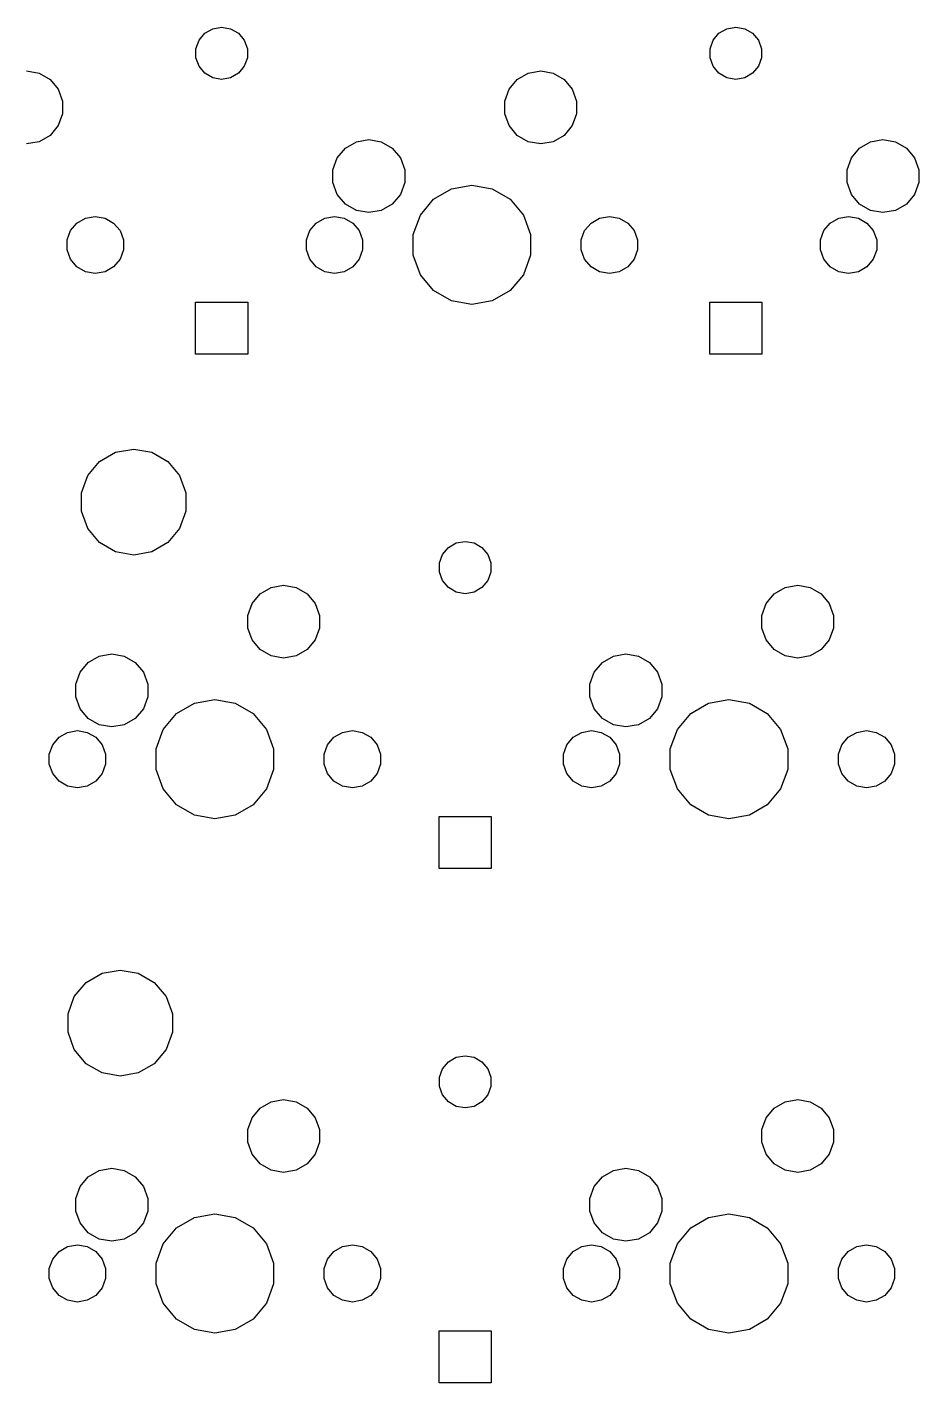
# Model space of a CAD drawing. Extents: x 37 to 201, y -145 to -29.
# Drawn here: x 114.8 to 147.8, y -140 to -90 of the extents above; entities that cross this region are included whole.
import ezdxf

# ---------------------------------------------------------------- set-up
doc = ezdxf.new("R2010")
doc.units = 0
doc.header["$MEASUREMENT"] = 0
doc.layers.add('BLACK', color=7, linetype='CONTINUOUS')

msp = doc.modelspace()

# ---------------------------------------------------------------- linework, layer by layer
at = {"layer": 'Black'}
for p, q in [((121.379, -90.1803), (121.67, -90.0126)), ((121.67, -90.0126), (122, -89.9543)), ((122, -89.9543), (122.33, -90.0126)), ((122.33, -90.0126), (122.621, -90.1803)), ((140.379, -90.1803), (140.67, -90.0126)), ((140.67, -90.0126), (141, -89.9543)), ((141, -89.9543), (141.33, -90.0126)), ((141.33, -90.0126), (141.621, -90.1803)), ((121.049, -90.7523), (121.164, -90.4372)), ((121.164, -90.4372), (121.379, -90.1803)), ((122.621, -90.1803), (122.836, -90.4372)), ((122.836, -90.4372), (122.951, -90.7523)), ((140.049, -90.7523), (140.164, -90.4372)), ((140.164, -90.4372), (140.379, -90.1803)), ((141.621, -90.1803), (141.836, -90.4372)), ((141.836, -90.4372), (141.951, -90.7523)), ((121.049, -91.0877), (121.049, -90.7523)), ((121.164, -91.4028), (121.049, -91.0877)), ((122.951, -91.0877), (122.836, -91.4028)), ((122.951, -90.7523), (122.951, -91.0877)), ((140.049, -91.0877), (140.049, -90.7523)), ((140.164, -91.4028), (140.049, -91.0877)), ((141.951, -91.0877), (141.836, -91.4028)), ((141.951, -90.7523), (141.951, -91.0877)), ((114.79, -91.5719), (115.251, -91.6532)), ((115.251, -91.6532), (115.657, -91.8873)), ((121.379, -91.6598), (121.164, -91.4028)), ((121.67, -91.8274), (121.379, -91.6598)), ((122.621, -91.6598), (122.33, -91.8274)), ((122.836, -91.4028), (122.621, -91.6598)), ((132.923, -91.8873), (133.329, -91.6532)), ((133.329, -91.6532), (133.79, -91.5719)), ((133.79, -91.5719), (134.251, -91.6532)), ((134.251, -91.6532), (134.657, -91.8873)), ((140.379, -91.6598), (140.164, -91.4028)), ((140.67, -91.8274), (140.379, -91.6598)), ((141.621, -91.6598), (141.33, -91.8274)), ((141.836, -91.4028), (141.621, -91.6598)), ((115.657, -91.8873), (115.958, -92.2459)), ((122, -91.8857), (121.67, -91.8274)), ((122.33, -91.8274), (122, -91.8857)), ((132.622, -92.2459), (132.923, -91.8873)), ((134.657, -91.8873), (134.958, -92.2459)), ((141, -91.8857), (140.67, -91.8274)), ((141.33, -91.8274), (141, -91.8857)), ((115.958, -92.2459), (116.118, -92.6859)), ((132.462, -92.6859), (132.622, -92.2459)), ((134.958, -92.2459), (135.118, -92.6859)), ((116.118, -93.1541), (115.958, -93.5941)), ((116.118, -92.6859), (116.118, -93.1541)), ((132.462, -93.1541), (132.462, -92.6859)), ((132.622, -93.5941), (132.462, -93.1541)), ((135.118, -93.1541), (134.958, -93.5941)), ((135.118, -92.6859), (135.118, -93.1541)), ((115.958, -93.5941), (115.657, -93.9527)), ((132.923, -93.9527), (132.622, -93.5941)), ((134.958, -93.5941), (134.657, -93.9527)), ((115.657, -93.9527), (115.251, -94.1868)), ((126.979, -94.1932), (127.44, -94.1119)), ((127.44, -94.1119), (127.901, -94.1932)), ((133.329, -94.1868), (132.923, -93.9527)), ((134.657, -93.9527), (134.251, -94.1868)), ((145.979, -94.1932), (146.44, -94.1119)), ((146.44, -94.1119), (146.901, -94.1932)), ((115.251, -94.1868), (114.79, -94.2681)), ((126.272, -94.7859), (126.573, -94.4273)), ((126.573, -94.4273), (126.979, -94.1932)), ((127.901, -94.1932), (128.307, -94.4273)), ((128.307, -94.4273), (128.608, -94.7859)), ((133.79, -94.2681), (133.329, -94.1868)), ((134.251, -94.1868), (133.79, -94.2681)), ((145.272, -94.7859), (145.573, -94.4273)), ((145.573, -94.4273), (145.979, -94.1932)), ((146.901, -94.1932), (147.307, -94.4273)), ((147.307, -94.4273), (147.608, -94.7859)), ((126.112, -95.2259), (126.272, -94.7859)), ((128.608, -94.7859), (128.768, -95.2259)), ((145.112, -95.2259), (145.272, -94.7859)), ((147.608, -94.7859), (147.768, -95.2259)), ((126.112, -95.6941), (126.112, -95.2259)), ((128.768, -95.2259), (128.768, -95.6941)), ((145.112, -95.6941), (145.112, -95.2259)), ((147.768, -95.2259), (147.768, -95.6941)), ((126.272, -96.1341), (126.112, -95.6941)), ((126.573, -96.4927), (126.272, -96.1341)), ((128.608, -96.1341), (128.307, -96.4927)), ((128.768, -95.6941), (128.608, -96.1341)), ((129.834, -96.313), (130.497, -95.9305)), ((130.497, -95.9305), (131.25, -95.7977)), ((131.25, -95.7977), (132.003, -95.9305)), ((132.003, -95.9305), (132.666, -96.313)), ((145.272, -96.1341), (145.112, -95.6941)), ((145.573, -96.4927), (145.272, -96.1341)), ((147.608, -96.1341), (147.307, -96.4927)), ((147.768, -95.6941), (147.608, -96.1341)), ((126.979, -96.7268), (126.573, -96.4927)), ((128.307, -96.4927), (127.901, -96.7268)), ((129.343, -96.8989), (129.834, -96.313)), ((132.666, -96.313), (133.157, -96.8989)), ((145.979, -96.7268), (145.573, -96.4927)), ((147.307, -96.4927), (146.901, -96.7268)), ((116.652, -97.1919), (116.969, -97.0087)), ((116.969, -97.0087), (117.33, -96.9451)), ((117.33, -96.9451), (117.691, -97.0087)), ((117.691, -97.0087), (118.008, -97.1919)), ((125.492, -97.1919), (125.809, -97.0087)), ((125.809, -97.0087), (126.17, -96.9451)), ((126.17, -96.9451), (126.531, -97.0087)), ((126.531, -97.0087), (126.848, -97.1919)), ((127.44, -96.8081), (126.979, -96.7268)), ((127.901, -96.7268), (127.44, -96.8081)), ((129.081, -97.6176), (129.343, -96.8989)), ((133.157, -96.8989), (133.419, -97.6176)), ((135.652, -97.1919), (135.969, -97.0087)), ((135.969, -97.0087), (136.33, -96.9451)), ((136.33, -96.9451), (136.691, -97.0087)), ((136.691, -97.0087), (137.008, -97.1919)), ((144.492, -97.1919), (144.809, -97.0087)), ((144.809, -97.0087), (145.17, -96.9451)), ((145.17, -96.9451), (145.531, -97.0087)), ((145.531, -97.0087), (145.848, -97.1919)), ((146.44, -96.8081), (145.979, -96.7268)), ((146.901, -96.7268), (146.44, -96.8081)), ((116.291, -97.8168), (116.416, -97.4725)), ((116.416, -97.4725), (116.652, -97.1919)), ((118.008, -97.1919), (118.244, -97.4725)), ((118.244, -97.4725), (118.369, -97.8168)), ((125.131, -97.8168), (125.256, -97.4725)), ((125.256, -97.4725), (125.492, -97.1919)), ((126.848, -97.1919), (127.084, -97.4725)), ((127.084, -97.4725), (127.209, -97.8168)), ((129.081, -98.3824), (129.081, -97.6176)), ((133.419, -97.6176), (133.419, -98.3824)), ((135.291, -97.8168), (135.416, -97.4725)), ((135.416, -97.4725), (135.652, -97.1919)), ((137.008, -97.1919), (137.244, -97.4725)), ((137.244, -97.4725), (137.369, -97.8168)), ((144.131, -97.8168), (144.256, -97.4725)), ((144.256, -97.4725), (144.492, -97.1919)), ((145.848, -97.1919), (146.084, -97.4725)), ((146.084, -97.4725), (146.209, -97.8168)), ((116.291, -98.1832), (116.291, -97.8168)), ((118.369, -97.8168), (118.369, -98.1832)), ((125.131, -98.1832), (125.131, -97.8168)), ((127.209, -97.8168), (127.209, -98.1832)), ((135.291, -98.1832), (135.291, -97.8168)), ((137.369, -97.8168), (137.369, -98.1832)), ((144.131, -98.1832), (144.131, -97.8168)), ((146.209, -97.8168), (146.209, -98.1832)), ((116.416, -98.5275), (116.291, -98.1832)), ((116.652, -98.8081), (116.416, -98.5275)), ((118.244, -98.5275), (118.008, -98.8081)), ((118.369, -98.1832), (118.244, -98.5275)), ((125.256, -98.5275), (125.131, -98.1832)), ((125.492, -98.8081), (125.256, -98.5275)), ((127.084, -98.5275), (126.848, -98.8081)), ((127.209, -98.1832), (127.084, -98.5275)), ((129.343, -99.1011), (129.081, -98.3824)), ((133.419, -98.3824), (133.157, -99.1011)), ((135.416, -98.5275), (135.291, -98.1832)), ((135.652, -98.8081), (135.416, -98.5275)), ((137.244, -98.5275), (137.008, -98.8081)), ((137.369, -98.1832), (137.244, -98.5275)), ((144.256, -98.5275), (144.131, -98.1832)), ((144.492, -98.8081), (144.256, -98.5275)), ((146.084, -98.5275), (145.848, -98.8081)), ((146.209, -98.1832), (146.084, -98.5275)), ((116.969, -98.9913), (116.652, -98.8081)), ((117.33, -99.0549), (116.969, -98.9913)), ((117.691, -98.9913), (117.33, -99.0549)), ((118.008, -98.8081), (117.691, -98.9913)), ((125.809, -98.9913), (125.492, -98.8081)), ((126.17, -99.0549), (125.809, -98.9913)), ((126.531, -98.9913), (126.17, -99.0549)), ((126.848, -98.8081), (126.531, -98.9913)), ((129.834, -99.687), (129.343, -99.1011)), ((133.157, -99.1011), (132.666, -99.687)), ((135.969, -98.9913), (135.652, -98.8081)), ((136.33, -99.0549), (135.969, -98.9913)), ((136.691, -98.9913), (136.33, -99.0549)), ((137.008, -98.8081), (136.691, -98.9913)), ((144.809, -98.9913), (144.492, -98.8081)), ((145.17, -99.0549), (144.809, -98.9913)), ((145.531, -98.9913), (145.17, -99.0549)), ((145.848, -98.8081), (145.531, -98.9913)), ((121.038, -102.042), (121.038, -100.118)), ((121.038, -100.118), (122.962, -100.118)), ((122.962, -100.118), (122.962, -102.042)), ((130.497, -100.069), (129.834, -99.687)), ((131.25, -100.202), (130.497, -100.069)), ((132.003, -100.069), (131.25, -100.202)), ((132.666, -99.687), (132.003, -100.069)), ((140.038, -102.042), (140.038, -100.118)), ((140.038, -100.118), (141.962, -100.118)), ((141.962, -100.118), (141.962, -102.042)), ((122.962, -102.042), (121.038, -102.042)), ((141.962, -102.042), (140.038, -102.042)), ((117.492, -106.001), (118.081, -105.661)), ((118.081, -105.661), (118.75, -105.543)), ((118.75, -105.543), (119.419, -105.661)), ((119.419, -105.661), (120.008, -106.001)), ((117.055, -106.521), (117.492, -106.001)), ((120.008, -106.001), (120.445, -106.521)), ((116.822, -107.16), (117.055, -106.521)), ((120.445, -106.521), (120.678, -107.16)), ((116.822, -107.84), (116.822, -107.16)), ((120.678, -107.16), (120.678, -107.84)), ((117.055, -108.479), (116.822, -107.84)), ((120.678, -107.84), (120.445, -108.479)), ((117.492, -108.999), (117.055, -108.479)), ((120.445, -108.479), (120.008, -108.999)), ((118.081, -109.339), (117.492, -108.999)), ((120.008, -108.999), (119.419, -109.339)), ((130.164, -109.437), (130.379, -109.18)), ((130.379, -109.18), (130.67, -109.013)), ((130.67, -109.013), (131, -108.954)), ((131, -108.954), (131.33, -109.013)), ((131.33, -109.013), (131.621, -109.18)), ((131.621, -109.18), (131.836, -109.437)), ((118.75, -109.457), (118.081, -109.339)), ((119.419, -109.339), (118.75, -109.457)), ((130.049, -109.752), (130.164, -109.437)), ((131.836, -109.437), (131.951, -109.752)), ((130.049, -110.088), (130.049, -109.752)), ((130.164, -110.403), (130.049, -110.088)), ((131.951, -110.088), (131.836, -110.403)), ((131.951, -109.752), (131.951, -110.088)), ((123.423, -110.887), (123.829, -110.653)), ((123.829, -110.653), (124.29, -110.572)), ((124.29, -110.572), (124.751, -110.653)), ((124.751, -110.653), (125.157, -110.887)), ((130.379, -110.66), (130.164, -110.403)), ((130.67, -110.827), (130.379, -110.66)), ((131.621, -110.66), (131.33, -110.827)), ((131.836, -110.403), (131.621, -110.66)), ((142.423, -110.887), (142.829, -110.653)), ((142.829, -110.653), (143.29, -110.572)), ((143.29, -110.572), (143.751, -110.653)), ((143.751, -110.653), (144.157, -110.887)), ((123.122, -111.246), (123.423, -110.887)), ((125.157, -110.887), (125.458, -111.246)), ((131, -110.886), (130.67, -110.827)), ((131.33, -110.827), (131, -110.886)), ((142.122, -111.246), (142.423, -110.887)), ((144.157, -110.887), (144.458, -111.246)), ((122.962, -111.686), (123.122, -111.246)), ((122.962, -112.154), (122.962, -111.686)), ((125.458, -111.246), (125.618, -111.686)), ((125.618, -111.686), (125.618, -112.154)), ((141.962, -111.686), (142.122, -111.246)), ((141.962, -112.154), (141.962, -111.686)), ((144.458, -111.246), (144.618, -111.686)), ((144.618, -111.686), (144.618, -112.154)), ((123.122, -112.594), (122.962, -112.154)), ((125.618, -112.154), (125.458, -112.594)), ((142.122, -112.594), (141.962, -112.154)), ((144.618, -112.154), (144.458, -112.594)), ((123.423, -112.953), (123.122, -112.594)), ((125.458, -112.594), (125.157, -112.953)), ((142.423, -112.953), (142.122, -112.594)), ((144.458, -112.594), (144.157, -112.953)), ((117.073, -113.427), (117.479, -113.193)), ((117.479, -113.193), (117.94, -113.112)), ((117.94, -113.112), (118.401, -113.193)), ((118.401, -113.193), (118.807, -113.427)), ((123.829, -113.187), (123.423, -112.953)), ((124.29, -113.268), (123.829, -113.187)), ((124.751, -113.187), (124.29, -113.268)), ((125.157, -112.953), (124.751, -113.187)), ((136.073, -113.427), (136.479, -113.193)), ((136.479, -113.193), (136.94, -113.112)), ((136.94, -113.112), (137.401, -113.193)), ((137.401, -113.193), (137.807, -113.427)), ((142.829, -113.187), (142.423, -112.953)), ((143.29, -113.268), (142.829, -113.187)), ((143.751, -113.187), (143.29, -113.268)), ((144.157, -112.953), (143.751, -113.187)), ((116.772, -113.786), (117.073, -113.427)), ((118.807, -113.427), (119.108, -113.786)), ((135.772, -113.786), (136.073, -113.427)), ((137.807, -113.427), (138.108, -113.786)), ((116.612, -114.226), (116.772, -113.786)), ((119.108, -113.786), (119.268, -114.226)), ((135.612, -114.226), (135.772, -113.786)), ((138.108, -113.786), (138.268, -114.226)), ((116.612, -114.694), (116.612, -114.226)), ((116.772, -115.134), (116.612, -114.694)), ((119.268, -114.694), (119.108, -115.134)), ((119.268, -114.226), (119.268, -114.694)), ((135.612, -114.694), (135.612, -114.226)), ((135.772, -115.134), (135.612, -114.694)), ((138.268, -114.694), (138.108, -115.134)), ((138.268, -114.226), (138.268, -114.694)), ((117.073, -115.493), (116.772, -115.134)), ((119.108, -115.134), (118.807, -115.493)), ((120.334, -115.313), (120.997, -114.931)), ((120.997, -114.931), (121.75, -114.798)), ((121.75, -114.798), (122.503, -114.931)), ((122.503, -114.931), (123.166, -115.313)), ((136.073, -115.493), (135.772, -115.134)), ((138.108, -115.134), (137.807, -115.493)), ((139.334, -115.313), (139.997, -114.931)), ((139.997, -114.931), (140.75, -114.798)), ((140.75, -114.798), (141.503, -114.931)), ((141.503, -114.931), (142.166, -115.313)), ((117.479, -115.727), (117.073, -115.493)), ((118.807, -115.493), (118.401, -115.727)), ((119.843, -115.899), (120.334, -115.313)), ((123.166, -115.313), (123.657, -115.899)), ((136.479, -115.727), (136.073, -115.493)), ((137.807, -115.493), (137.401, -115.727)), ((138.843, -115.899), (139.334, -115.313)), ((142.166, -115.313), (142.657, -115.899)), ((115.756, -116.473), (115.992, -116.192)), ((115.992, -116.192), (116.309, -116.009)), ((116.309, -116.009), (116.67, -115.945)), ((116.67, -115.945), (117.031, -116.009)), ((117.031, -116.009), (117.348, -116.192)), ((117.348, -116.192), (117.584, -116.473)), ((117.94, -115.808), (117.479, -115.727)), ((118.401, -115.727), (117.94, -115.808)), ((119.581, -116.618), (119.843, -115.899)), ((123.657, -115.899), (123.919, -116.618)), ((125.916, -116.473), (126.152, -116.192)), ((126.152, -116.192), (126.469, -116.009)), ((126.469, -116.009), (126.83, -115.945)), ((126.83, -115.945), (127.191, -116.009)), ((127.191, -116.009), (127.508, -116.192)), ((127.508, -116.192), (127.744, -116.473)), ((134.756, -116.473), (134.992, -116.192)), ((134.992, -116.192), (135.309, -116.009)), ((135.309, -116.009), (135.67, -115.945)), ((135.67, -115.945), (136.031, -116.009)), ((136.031, -116.009), (136.348, -116.192)), ((136.348, -116.192), (136.584, -116.473)), ((136.94, -115.808), (136.479, -115.727)), ((137.401, -115.727), (136.94, -115.808)), ((138.581, -116.618), (138.843, -115.899)), ((142.657, -115.899), (142.919, -116.618)), ((144.916, -116.473), (145.152, -116.192)), ((145.152, -116.192), (145.469, -116.009)), ((145.469, -116.009), (145.83, -115.945)), ((145.83, -115.945), (146.191, -116.009)), ((146.191, -116.009), (146.508, -116.192)), ((146.508, -116.192), (146.744, -116.473)), ((115.631, -116.817), (115.756, -116.473)), ((117.584, -116.473), (117.709, -116.817)), ((119.581, -117.382), (119.581, -116.618)), ((123.919, -116.618), (123.919, -117.382)), ((125.791, -116.817), (125.916, -116.473)), ((127.744, -116.473), (127.869, -116.817)), ((134.631, -116.817), (134.756, -116.473)), ((136.584, -116.473), (136.709, -116.817)), ((138.581, -117.382), (138.581, -116.618)), ((142.919, -116.618), (142.919, -117.382)), ((144.791, -116.817), (144.916, -116.473)), ((146.744, -116.473), (146.869, -116.817)), ((115.631, -117.183), (115.631, -116.817)), ((115.756, -117.527), (115.631, -117.183)), ((117.709, -117.183), (117.584, -117.527)), ((117.709, -116.817), (117.709, -117.183)), ((125.791, -117.183), (125.791, -116.817)), ((125.916, -117.527), (125.791, -117.183)), ((127.869, -117.183), (127.744, -117.527)), ((127.869, -116.817), (127.869, -117.183)), ((134.631, -117.183), (134.631, -116.817)), ((134.756, -117.527), (134.631, -117.183)), ((136.709, -117.183), (136.584, -117.527)), ((136.709, -116.817), (136.709, -117.183)), ((144.791, -117.183), (144.791, -116.817)), ((144.916, -117.527), (144.791, -117.183)), ((146.869, -117.183), (146.744, -117.527)), ((146.869, -116.817), (146.869, -117.183)), ((115.992, -117.808), (115.756, -117.527)), ((117.584, -117.527), (117.348, -117.808)), ((119.843, -118.101), (119.581, -117.382)), ((123.919, -117.382), (123.657, -118.101)), ((126.152, -117.808), (125.916, -117.527)), ((127.744, -117.527), (127.508, -117.808)), ((134.992, -117.808), (134.756, -117.527)), ((136.584, -117.527), (136.348, -117.808)), ((138.843, -118.101), (138.581, -117.382)), ((142.919, -117.382), (142.657, -118.101)), ((145.152, -117.808), (144.916, -117.527)), ((146.744, -117.527), (146.508, -117.808)), ((116.309, -117.991), (115.992, -117.808)), ((116.67, -118.055), (116.309, -117.991)), ((117.031, -117.991), (116.67, -118.055)), ((117.348, -117.808), (117.031, -117.991)), ((120.334, -118.687), (119.843, -118.101)), ((123.657, -118.101), (123.166, -118.687)), ((126.469, -117.991), (126.152, -117.808)), ((126.83, -118.055), (126.469, -117.991)), ((127.191, -117.991), (126.83, -118.055)), ((127.508, -117.808), (127.191, -117.991)), ((135.309, -117.991), (134.992, -117.808)), ((135.67, -118.055), (135.309, -117.991)), ((136.031, -117.991), (135.67, -118.055)), ((136.348, -117.808), (136.031, -117.991)), ((139.334, -118.687), (138.843, -118.101)), ((142.657, -118.101), (142.166, -118.687)), ((145.469, -117.991), (145.152, -117.808)), ((145.83, -118.055), (145.469, -117.991)), ((146.191, -117.991), (145.83, -118.055)), ((146.508, -117.808), (146.191, -117.991)), ((120.997, -119.069), (120.334, -118.687)), ((123.166, -118.687), (122.503, -119.069)), ((139.997, -119.069), (139.334, -118.687)), ((142.166, -118.687), (141.503, -119.069)), ((121.75, -119.202), (120.997, -119.069)), ((122.503, -119.069), (121.75, -119.202)), ((130.038, -121.042), (130.038, -119.118)), ((130.038, -119.118), (131.962, -119.118)), ((131.962, -119.118), (131.962, -121.042)), ((140.75, -119.202), (139.997, -119.069)), ((141.503, -119.069), (140.75, -119.202)), ((131.962, -121.042), (130.038, -121.042)), ((116.992, -125.251), (117.581, -124.911)), ((117.581, -124.911), (118.25, -124.793)), ((118.25, -124.793), (118.919, -124.911)), ((118.919, -124.911), (119.508, -125.251)), ((116.555, -125.771), (116.992, -125.251)), ((119.508, -125.251), (119.945, -125.771)), ((116.322, -126.41), (116.555, -125.771)), ((119.945, -125.771), (120.178, -126.41)), ((116.322, -127.09), (116.322, -126.41)), ((120.178, -126.41), (120.178, -127.09)), ((116.555, -127.729), (116.322, -127.09)), ((120.178, -127.09), (119.945, -127.729)), ((116.992, -128.249), (116.555, -127.729)), ((119.945, -127.729), (119.508, -128.249)), ((130.164, -128.437), (130.379, -128.18)), ((130.379, -128.18), (130.67, -128.013)), ((130.67, -128.013), (131, -127.954)), ((131, -127.954), (131.33, -128.013)), ((131.33, -128.013), (131.621, -128.18)), ((131.621, -128.18), (131.836, -128.437)), ((117.581, -128.589), (116.992, -128.249)), ((118.25, -128.707), (117.581, -128.589)), ((118.919, -128.589), (118.25, -128.707)), ((119.508, -128.249), (118.919, -128.589)), ((130.049, -128.752), (130.164, -128.437)), ((131.836, -128.437), (131.951, -128.752)), ((130.049, -129.088), (130.049, -128.752)), ((130.164, -129.403), (130.049, -129.088)), ((131.951, -129.088), (131.836, -129.403)), ((131.951, -128.752), (131.951, -129.088)), ((123.423, -129.887), (123.829, -129.653)), ((123.829, -129.653), (124.29, -129.572)), ((124.29, -129.572), (124.751, -129.653)), ((124.751, -129.653), (125.157, -129.887)), ((130.379, -129.66), (130.164, -129.403)), ((130.67, -129.827), (130.379, -129.66)), ((131.621, -129.66), (131.33, -129.827)), ((131.836, -129.403), (131.621, -129.66)), ((142.423, -129.887), (142.829, -129.653)), ((142.829, -129.653), (143.29, -129.572)), ((143.29, -129.572), (143.751, -129.653)), ((143.751, -129.653), (144.157, -129.887)), ((123.122, -130.246), (123.423, -129.887)), ((125.157, -129.887), (125.458, -130.246)), ((131, -129.886), (130.67, -129.827)), ((131.33, -129.827), (131, -129.886)), ((142.122, -130.246), (142.423, -129.887)), ((144.157, -129.887), (144.458, -130.246)), ((122.962, -130.686), (123.122, -130.246)), ((122.962, -131.154), (122.962, -130.686)), ((125.458, -130.246), (125.618, -130.686)), ((125.618, -130.686), (125.618, -131.154)), ((141.962, -130.686), (142.122, -130.246)), ((141.962, -131.154), (141.962, -130.686)), ((144.458, -130.246), (144.618, -130.686)), ((144.618, -130.686), (144.618, -131.154)), ((123.122, -131.594), (122.962, -131.154)), ((125.618, -131.154), (125.458, -131.594)), ((142.122, -131.594), (141.962, -131.154)), ((144.618, -131.154), (144.458, -131.594)), ((123.423, -131.953), (123.122, -131.594)), ((125.458, -131.594), (125.157, -131.953)), ((142.423, -131.953), (142.122, -131.594)), ((144.458, -131.594), (144.157, -131.953)), ((117.073, -132.427), (117.479, -132.193)), ((117.479, -132.193), (117.94, -132.112)), ((117.94, -132.112), (118.401, -132.193)), ((118.401, -132.193), (118.807, -132.427)), ((123.829, -132.187), (123.423, -131.953)), ((124.29, -132.268), (123.829, -132.187)), ((124.751, -132.187), (124.29, -132.268)), ((125.157, -131.953), (124.751, -132.187)), ((136.073, -132.427), (136.479, -132.193)), ((136.479, -132.193), (136.94, -132.112)), ((136.94, -132.112), (137.401, -132.193)), ((137.401, -132.193), (137.807, -132.427)), ((142.829, -132.187), (142.423, -131.953)), ((143.29, -132.268), (142.829, -132.187)), ((143.751, -132.187), (143.29, -132.268)), ((144.157, -131.953), (143.751, -132.187)), ((116.772, -132.786), (117.073, -132.427)), ((118.807, -132.427), (119.108, -132.786)), ((135.772, -132.786), (136.073, -132.427)), ((137.807, -132.427), (138.108, -132.786)), ((116.612, -133.226), (116.772, -132.786)), ((116.612, -133.694), (116.612, -133.226)), ((119.108, -132.786), (119.268, -133.226)), ((119.268, -133.226), (119.268, -133.694)), ((135.612, -133.226), (135.772, -132.786)), ((135.612, -133.694), (135.612, -133.226)), ((138.108, -132.786), (138.268, -133.226)), ((138.268, -133.226), (138.268, -133.694)), ((116.772, -134.134), (116.612, -133.694)), ((119.268, -133.694), (119.108, -134.134)), ((135.772, -134.134), (135.612, -133.694)), ((138.268, -133.694), (138.108, -134.134)), ((117.073, -134.493), (116.772, -134.134)), ((119.108, -134.134), (118.807, -134.493)), ((120.334, -134.313), (120.997, -133.931)), ((120.997, -133.931), (121.75, -133.798)), ((121.75, -133.798), (122.503, -133.931)), ((122.503, -133.931), (123.166, -134.313)), ((136.073, -134.493), (135.772, -134.134)), ((138.108, -134.134), (137.807, -134.493)), ((139.334, -134.313), (139.997, -133.931)), ((139.997, -133.931), (140.75, -133.798)), ((140.75, -133.798), (141.503, -133.931)), ((141.503, -133.931), (142.166, -134.313)), ((117.479, -134.727), (117.073, -134.493)), ((117.94, -134.808), (117.479, -134.727)), ((118.401, -134.727), (117.94, -134.808)), ((118.807, -134.493), (118.401, -134.727)), ((119.843, -134.899), (120.334, -134.313)), ((123.166, -134.313), (123.657, -134.899)), ((136.479, -134.727), (136.073, -134.493)), ((136.94, -134.808), (136.479, -134.727)), ((137.401, -134.727), (136.94, -134.808)), ((137.807, -134.493), (137.401, -134.727)), ((138.843, -134.899), (139.334, -134.313)), ((142.166, -134.313), (142.657, -134.899)), ((115.756, -135.473), (115.992, -135.192)), ((115.992, -135.192), (116.309, -135.009)), ((116.309, -135.009), (116.67, -134.945)), ((116.67, -134.945), (117.031, -135.009)), ((117.031, -135.009), (117.348, -135.192)), ((117.348, -135.192), (117.584, -135.473)), ((119.581, -135.618), (119.843, -134.899)), ((123.657, -134.899), (123.919, -135.618)), ((125.916, -135.473), (126.152, -135.192)), ((126.152, -135.192), (126.469, -135.009)), ((126.469, -135.009), (126.83, -134.945)), ((126.83, -134.945), (127.191, -135.009)), ((127.191, -135.009), (127.508, -135.192)), ((127.508, -135.192), (127.744, -135.473)), ((134.756, -135.473), (134.992, -135.192)), ((134.992, -135.192), (135.309, -135.009)), ((135.309, -135.009), (135.67, -134.945)), ((135.67, -134.945), (136.031, -135.009)), ((136.031, -135.009), (136.348, -135.192)), ((136.348, -135.192), (136.584, -135.473)), ((138.581, -135.618), (138.843, -134.899)), ((142.657, -134.899), (142.919, -135.618)), ((144.916, -135.473), (145.152, -135.192)), ((145.152, -135.192), (145.469, -135.009)), ((145.469, -135.009), (145.83, -134.945)), ((145.83, -134.945), (146.191, -135.009)), ((146.191, -135.009), (146.508, -135.192)), ((146.508, -135.192), (146.744, -135.473)), ((115.631, -135.817), (115.756, -135.473)), ((117.584, -135.473), (117.709, -135.817)), ((119.581, -136.382), (119.581, -135.618)), ((123.919, -135.618), (123.919, -136.382)), ((125.791, -135.817), (125.916, -135.473)), ((127.744, -135.473), (127.869, -135.817)), ((134.631, -135.817), (134.756, -135.473)), ((136.584, -135.473), (136.709, -135.817)), ((138.581, -136.382), (138.581, -135.618)), ((142.919, -135.618), (142.919, -136.382)), ((144.791, -135.817), (144.916, -135.473)), ((146.744, -135.473), (146.869, -135.817)), ((115.631, -136.183), (115.631, -135.817)), ((115.756, -136.527), (115.631, -136.183)), ((117.709, -136.183), (117.584, -136.527)), ((117.709, -135.817), (117.709, -136.183)), ((125.791, -136.183), (125.791, -135.817)), ((125.916, -136.527), (125.791, -136.183)), ((127.869, -136.183), (127.744, -136.527)), ((127.869, -135.817), (127.869, -136.183)), ((134.631, -136.183), (134.631, -135.817)), ((134.756, -136.527), (134.631, -136.183)), ((136.709, -136.183), (136.584, -136.527)), ((136.709, -135.817), (136.709, -136.183)), ((144.791, -136.183), (144.791, -135.817)), ((144.916, -136.527), (144.791, -136.183)), ((146.869, -136.183), (146.744, -136.527)), ((146.869, -135.817), (146.869, -136.183)), ((115.992, -136.808), (115.756, -136.527)), ((117.584, -136.527), (117.348, -136.808)), ((119.843, -137.101), (119.581, -136.382)), ((123.919, -136.382), (123.657, -137.101)), ((126.152, -136.808), (125.916, -136.527)), ((127.744, -136.527), (127.508, -136.808)), ((134.992, -136.808), (134.756, -136.527)), ((136.584, -136.527), (136.348, -136.808)), ((138.843, -137.101), (138.581, -136.382)), ((142.919, -136.382), (142.657, -137.101)), ((145.152, -136.808), (144.916, -136.527)), ((146.744, -136.527), (146.508, -136.808)), ((116.309, -136.991), (115.992, -136.808)), ((116.67, -137.055), (116.309, -136.991)), ((117.031, -136.991), (116.67, -137.055)), ((117.348, -136.808), (117.031, -136.991)), ((120.334, -137.687), (119.843, -137.101)), ((123.657, -137.101), (123.166, -137.687)), ((126.469, -136.991), (126.152, -136.808)), ((126.83, -137.055), (126.469, -136.991)), ((127.191, -136.991), (126.83, -137.055)), ((127.508, -136.808), (127.191, -136.991)), ((135.309, -136.991), (134.992, -136.808)), ((135.67, -137.055), (135.309, -136.991)), ((136.031, -136.991), (135.67, -137.055)), ((136.348, -136.808), (136.031, -136.991)), ((139.334, -137.687), (138.843, -137.101)), ((142.657, -137.101), (142.166, -137.687)), ((145.469, -136.991), (145.152, -136.808)), ((145.83, -137.055), (145.469, -136.991)), ((146.191, -136.991), (145.83, -137.055)), ((146.508, -136.808), (146.191, -136.991)), ((120.997, -138.069), (120.334, -137.687)), ((123.166, -137.687), (122.503, -138.069)), ((139.997, -138.069), (139.334, -137.687)), ((142.166, -137.687), (141.503, -138.069)), ((121.75, -138.202), (120.997, -138.069)), ((122.503, -138.069), (121.75, -138.202)), ((130.038, -140.042), (130.038, -138.118)), ((130.038, -138.118), (131.962, -138.118)), ((131.962, -138.118), (131.962, -140.042)), ((140.75, -138.202), (139.997, -138.069)), ((141.503, -138.069), (140.75, -138.202)), ((131.962, -140.042), (130.038, -140.042))]:
    msp.add_line(p, q, dxfattribs=at)

doc.saveas('drawing.dxf')
